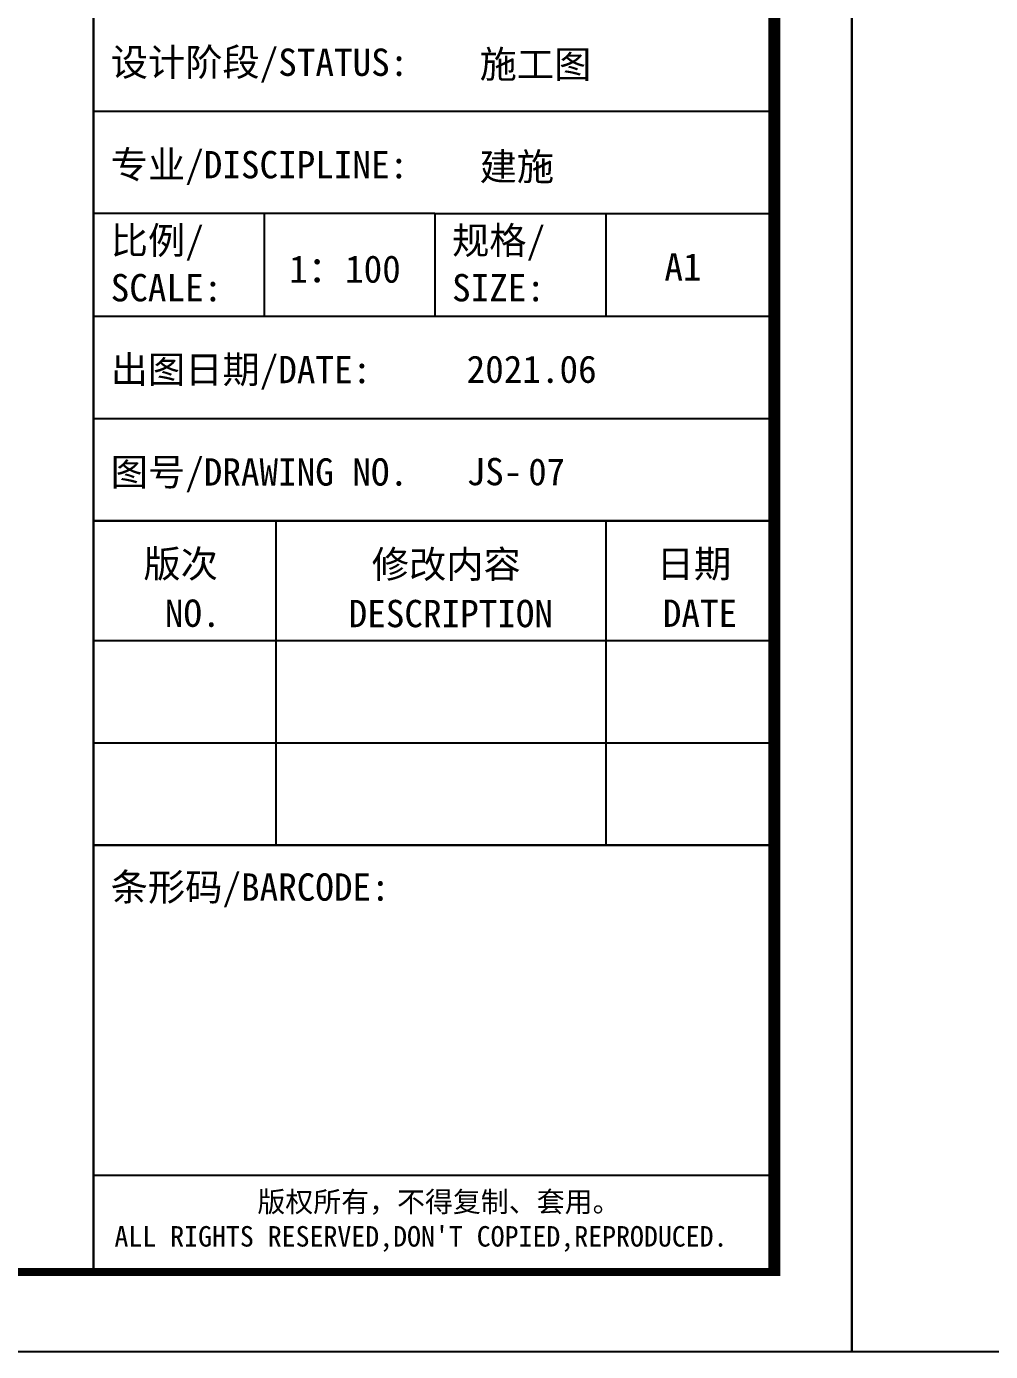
# Model space of a CAD drawing. Extents: x -737978 to 768813, y -372247 to 1140308.
# Drawn here: x -110555 to -98410, y -43903 to -27214 of the extents above; entities that cross this region are included whole.
import ezdxf
from ezdxf.enums import TextEntityAlignment as Align

# ---------------------------------------------------------------- set-up
doc = ezdxf.new("R2010")
doc.units = 0
doc.header["$LTSCALE"] = 10
doc.header["$MEASUREMENT"] = 0
doc.layers.get('0').update_dxf_attribs({"linetype": 'CONTINUOUS'})
doc.layers.add('PUB_TITLE', color=4, linetype='CONTINUOUS')
doc.styles.add('-宋体', font='', dxfattribs={"width": 0.8})
doc.styles.get('-宋体').set_extended_font_data('SimSun')

# ---------------------------------------------------------------- blocks, each defined once
blk = doc.blocks.new('TQ1')
at = {"layer": 'PUB_TITLE'}
for p, q in [((-49855, -408255), (-43855, -408255)), ((-46855, -409155), (-49855, -409155)), ((-48355, -409155), (-48355, -410055)), ((-46855, -409155), (-46855, -410055)), ((-46855, -409155), (-43855, -409155)), ((-45355, -409155), (-45355, -410055)), ((-49855, -410055), (-43855, -410055)), ((-49855, -410955), (-43855, -410955)), ((-48255, -411855), (-48255, -414705)), ((-45355, -411855), (-45355, -414705)), ((-49855, -412905), (-43855, -412905)), ((-49855, -413805), (-43855, -413805))]:
    blk.add_line(p, q, dxfattribs=at)
at = {"layer": 'PUB_TITLE', "const_width": 20}
for points in [[(-49855, -378414), (-49855, -418455)], [(-49855, -411855), (-43855, -411855)], [(-49855, -414705), (-43855, -414705)], [(-49855, -417605), (-43855, -417605)]]:
    blk.add_lwpolyline(points, dxfattribs=at)
at = {"layer": 'PUB_TITLE', "style": '-宋体'}
for s, height, p in [('设计阶段/STATUS:', 240, (-49705, -407945)), ('施工图', 240, (-46463, -407963)), ('专业/DISCIPLINE:', 240, (-49705, -408845)), ('建施', 240, (-46463, -408863)), ('比例/', 240, (-49705, -409511)), ('规格/', 240, (-46705, -409511)), ('1：100', 240, (-48136, -409762)), ('A1', 240, (-44839, -409743)), ('SCALE:', 240, (-49705, -409926)), ('SIZE:', 240, (-46705, -409926)), ('出图日期/DATE:', 240, (-49705, -410645)), ('2021.06', 240, (-46577, -410642)), ('图号/DRAWING NO.', 240, (-49705, -411545)), ('JS-', 240, (-46577, -411542)), ('条形码/BARCODE:', 240, (-49705, -415192)), ('版权所有，不得复制、套用。', 180, (-48416, -417927)), ("ALL RIGHTS RESERVED,DON'T COPIED,REPRODUCED.", 180, (-49672, -418231))]:
    blk.add_text(s, height=height, dxfattribs=at).set_placement(p)
for s, p in [('版次', (-49090, -412352)), ('修改内容', (-46756, -412356)), ('日期', (-44579, -412352)), ('NO.', (-48984, -412786)), ('DESCRIPTION', (-46716, -412789)), ('DATE', (-44526, -412786))]:
    blk.add_text(s, height=240, dxfattribs=at).set_placement(p, align=Align.CENTER)

msp = doc.modelspace()

# ---------------------------------------------------------------- linework, layer by layer
at = {"layer": 'PUB_TITLE'}
msp.add_lwpolyline([(-184257.6, -43902.5), (-100157.6, -43902.5), (-100157.6, 15497.5), (-184257.6, 15497.5)], close=True, dxfattribs=at)
at = {"layer": 'PUB_TITLE', "color": 4}
msp.add_lwpolyline([(-100157.6, -43902.5), (-16057.6, -43902.5), (-16057.6, 15497.5), (-100157.6, 15497.5)], close=True, dxfattribs=at)
at = {"layer": 'PUB_TITLE', "const_width": 100}
for points in [[(-181757.6, -42902.5), (-101157.6, -42902.5), (-101157.6, 14497.5), (-181757.6, 14497.5)], [(-181707.6, -42902.5), (-101107.6, -42902.5), (-101107.6, 14497.5), (-181707.6, 14497.5)]]:
    msp.add_lwpolyline(points, close=True, dxfattribs=at)

# ---------------------------------------------------------------- block references
at = {"xscale": 1.433507481003284, "yscale": 1.433507481003284, "zscale": 1.433507481003284}
msp.add_blockref('TQ1', (-38241.5, 556956.1), dxfattribs=at)

# ---------------------------------------------------------------- texts
at = {"layer": 'PUB_TITLE', "style": '-宋体'}
msp.add_text('07', height=339.43, dxfattribs=at).set_placement((-104232.9, -32992.5))

doc.saveas('drawing.dxf')
